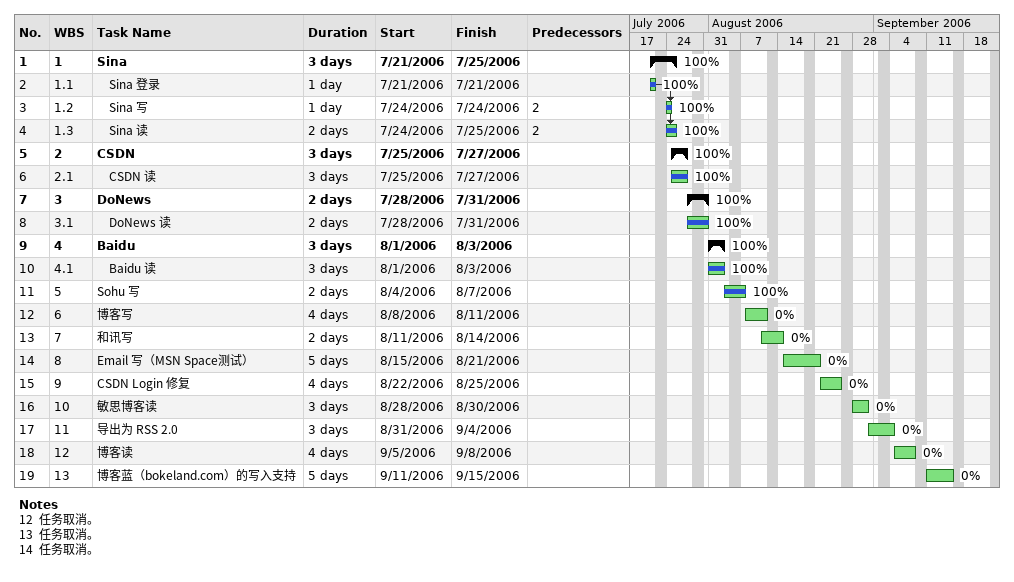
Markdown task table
| ID | WBS | Task | Duration | Start | Finish | Predecessors | % complete |
|---|---|---|---|---|---|---|---|
| 1 | 1 | **Sina** | 3d | 2006-07-21 | 2006-07-25 |  | 100 |
| 2 | 1.1 | Sina 登录 | 1d | 2006-07-21 | 2006-07-21 |  | 100 |
| 3 | 1.2 | Sina 写 | 1d | 2006-07-24 | 2006-07-24 | 2 | 100 |
| 4 | 1.3 | Sina 读 | 2d | 2006-07-24 | 2006-07-25 | 2 | 100 |
| 5 | 2 | **CSDN** | 3d | 2006-07-25 | 2006-07-27 |  | 100 |
| 6 | 2.1 | CSDN 读 | 3d | 2006-07-25 | 2006-07-27 |  | 100 |
| 7 | 3 | **DoNews** | 2d | 2006-07-28 | 2006-07-31 |  | 100 |
| 8 | 3.1 | DoNews 读 | 2d | 2006-07-28 | 2006-07-31 |  | 100 |
| 9 | 4 | **Baidu** | 3d | 2006-08-01 | 2006-08-03 |  | 100 |
| 10 | 4.1 | Baidu 读 | 3d | 2006-08-01 | 2006-08-03 |  | 100 |
| 11 | 5 | Sohu 写 | 2d | 2006-08-04 | 2006-08-07 |  | 100 |
| 12 | 6 | 博客写 | 4d | 2006-08-08 | 2006-08-11 |  | 0 |
| 13 | 7 | 和讯写 | 2d | 2006-08-11 | 2006-08-14 |  | 0 |
| 14 | 8 | Email 写（MSN Space测试） | 5d | 2006-08-15 | 2006-08-21 |  | 0 |
| 15 | 9 | CSDN Login 修复 | 4d | 2006-08-22 | 2006-08-25 |  | 0 |
| 16 | 10 | 敏思博客读 | 3d | 2006-08-28 | 2006-08-30 |  | 0 |
| 17 | 11 | 导出为 RSS 2.0 | 3d | 2006-08-31 | 2006-09-04 |  | 0 |
| 18 | 12 | 博客读 | 4d | 2006-09-05 | 2006-09-08 |  | 0 |
| 19 | 13 | 博客蓝（bokeland.com）的写入支持 | 5d | 2006-09-11 | 2006-09-15 |  | 0 |

Notes
- 12: 任务取消。
- 13: 任务取消。
- 14: 任务取消。
